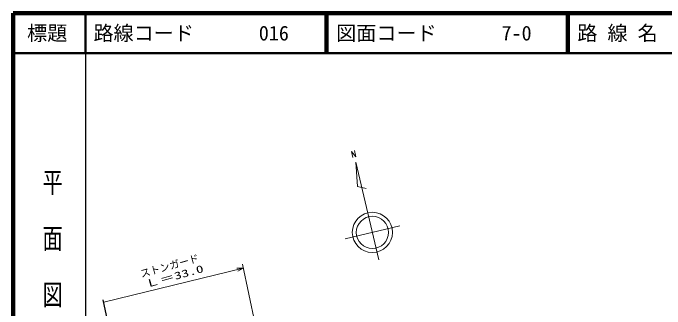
# Model space of a CAD drawing. Units: millimetres, scale not verified. Extents: x 40000 to 680000, y 20000 to 380000.
# Drawn here: x 40000 to 202175, y 306340 to 380000 of the extents above; entities that cross this region are included whole.
import ezdxf
from ezdxf.enums import TextEntityAlignment as Align

# ---------------------------------------------------------------- set-up
doc = ezdxf.new("R2010")
doc.units = ezdxf.units.MM
doc.header["$LTSCALE"] = 1000
for name, color, linetype, lineweight in [('M-BGD', 7, 'Continuous', 25), ('M-BGD-HTXT', 7, 'Continuous', 13), ('M-STR-HTXT', 7, 'Continuous', 13), ('M-TTL', 2, 'Continuous', 140), ('M-TTL-BAND', 7, 'Continuous', 25), ('M-TTL-LINE', 7, 'Continuous', 50)]:
    doc.layers.add(name, color=color, linetype=linetype, lineweight=lineweight)
doc.layers.add('M-TTL-TXT', color=7, linetype='Continuous')
doc.styles.add('@ＭＳ ゴシック', font='')
doc.styles.add('ＭＳ ゴシック', font='')
doc.styles.get('@ＭＳ ゴシック').set_extended_font_data('@MS Gothic')
doc.styles.get('ＭＳ ゴシック').set_extended_font_data('MS Gothic')

msp = doc.modelspace()

# ---------------------------------------------------------------- linework, layer by layer
at = {"layer": 'M-BGD'}
msp.add_line((68719, 279571), (62415, 308644), dxfattribs=at)
at = {"layer": 'M-BGD-HTXT'}
for p, q in [((124517, 344064), (124161, 345564)), ((124161, 345564), (125297, 344244)), ((125297, 344244), (124931, 345748)), ((125241, 342900), (125653, 336839)), ((125241, 342900), (131005, 318604)), ((125653, 336839), (127827, 336328)), ((136194, 327021), (122588, 323793))]:
    msp.add_line(p, q, dxfattribs=at)
for radius in [4994, 3995]:
    msp.add_circle((129391, 325407), radius, dxfattribs=at)
at = {"layer": 'M-STR-HTXT'}
for p, q in [((62547, 308031), (97266, 316528)), ((95710, 316528), (97266, 316528)), ((97266, 316528), (95936, 315720)), ((97056, 317504), (102588, 291768))]:
    msp.add_line(p, q, dxfattribs=at)
at = {"layer": 'M-TTL'}
for p, q in [((40000, 380000), (40000, 20000)), ((680000, 380000), (40000, 380000))]:
    msp.add_line(p, q, dxfattribs=at)
at = {"layer": 'M-TTL-BAND'}
msp.add_line((58000, 370000), (58000, 20000), dxfattribs=at)
at = {"layer": 'M-TTL-LINE'}
for p, q in [((58000, 380000), (58000, 370000)), ((117750, 380000), (117750, 370000)), ((118250, 380000), (118250, 370000)), ((177750, 380000), (177750, 370000)), ((178250, 380000), (178250, 370000)), ((40000, 370000), (680000, 370000))]:
    msp.add_line(p, q, dxfattribs=at)

# ---------------------------------------------------------------- texts
at = {"layer": 'M-STR-HTXT', "style": 'ＭＳ ゴシック'}
msp.add_text('ストンガード', height=1833, rotation=15.638, dxfattribs=at).set_placement((72106, 313614), align=Align.BOTTOM_LEFT)
at = {"layer": 'M-STR-HTXT', "style": 'ＭＳ ゴシック', "width": 1.5}
msp.add_text('Ｌ＝33.0', height=1833, rotation=15.638, dxfattribs=at).set_placement((73295, 311024), align=Align.BOTTOM_LEFT)
at = {"layer": 'M-TTL-BAND', "style": '@ＭＳ ゴシック', "width": 1.4}
msp.add_text('平  面  図', height=3666, rotation=270, dxfattribs=at).set_placement((49777, 306475), align=Align.MIDDLE_RIGHT)
at = {"layer": 'M-TTL-TXT', "style": 'ＭＳ ゴシック'}
msp.add_text('標題', height=3666, dxfattribs=at).set_placement((48500, 375000), align=Align.MIDDLE_CENTER)
for s, p in [('路線コード', (60000, 375000)), ('016', (101142, 375000)), ('図面コード', (120380, 375000)), ('7-0', (161521, 375000)), ('路 線 名', (180380, 375000))]:
    msp.add_text(s, height=3666, dxfattribs=at).set_placement(p, align=Align.MIDDLE_LEFT)

doc.saveas('drawing.dxf')
